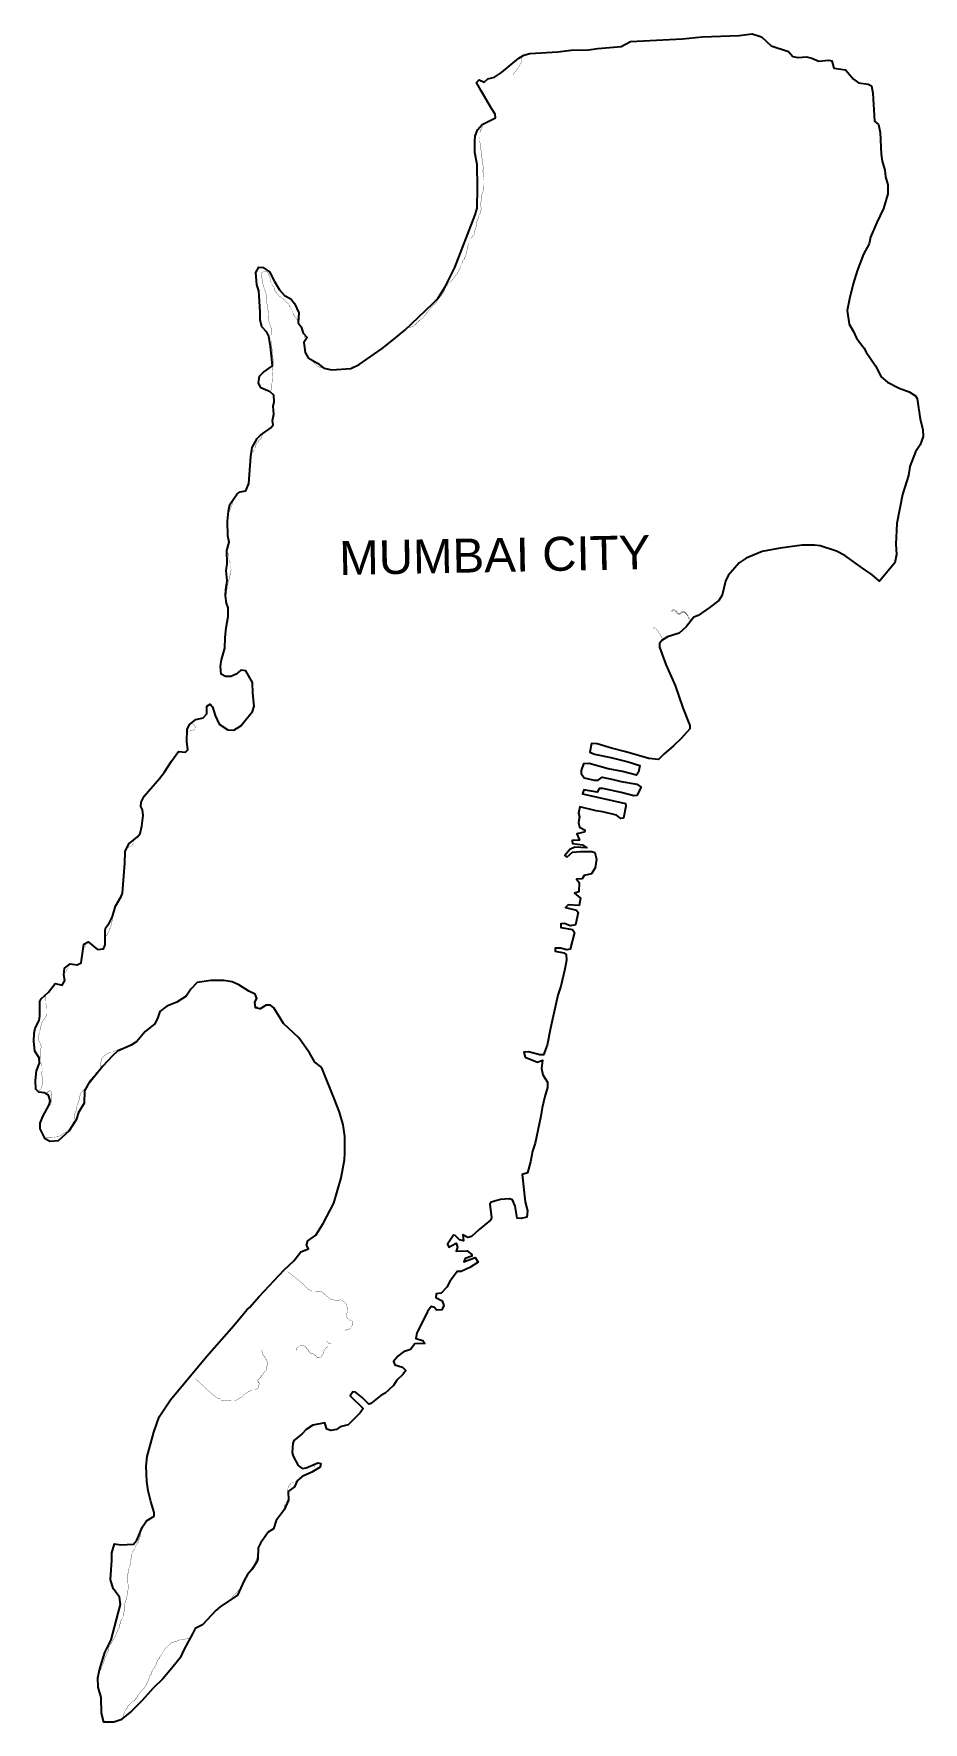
# Model space of a CAD drawing. Header units: metres. Extents: x 267365 to 277461, y 2088854 to 2108025.
import ezdxf

# ---------------------------------------------------------------- set-up
doc = ezdxf.new("R2010")
doc.units = ezdxf.units.M
for name, color, linetype in [('LOW TIDE LINE', 5, 'Continuous'), ('village', 3, 'Continuous'), ('VILLAGE NAME', 250, 'Continuous')]:
    doc.layers.add(name, color=color, linetype=linetype)

msp = doc.modelspace()

# ---------------------------------------------------------------- linework, layer by layer
at = {"color": 3}
msp.add_lwpolyline([(272926, 2107782), (272994, 2107802)], dxfattribs=at)
at = {"layer": 'LOW TIDE LINE', "lineweight": 18, "const_width": 3}
for points in [[(272902, 2107767), (272906, 2107751), (272902, 2107715), (272898, 2107696), (272873, 2107656), (272853, 2107624), (272825, 2107589), (272804, 2107557)], [(272545, 2107521), (272545, 2107520), (272545, 2107516)], [(272644, 2107567), (272645, 2107567), (272645, 2107563), (272649, 2107563), (272653, 2107563), (272657, 2107563), (272661, 2107567), (272665, 2107567), (272665, 2107571), (272669, 2107575), (272667, 2107583)], [(271608, 2104691), (271617, 2104690), (271633, 2104694), (271645, 2104694), (271657, 2104698), (271665, 2104698), (271669, 2104702), (271673, 2104702), (271677, 2104706), (271681, 2104710), (271685, 2104714), (271693, 2104721), (271697, 2104725), (271709, 2104737), (271709, 2104741), (271713, 2104745), (271717, 2104749), (271725, 2104753), (271733, 2104761), (271745, 2104773), (271753, 2104780), (271773, 2104792), (271777, 2104796), (271785, 2104804), (271789, 2104808), (271797, 2104816), (271810, 2104832), (271814, 2104840), (271830, 2104859), (271838, 2104867), (271850, 2104883), (271854, 2104891), (271870, 2104907), (271874, 2104915), (271886, 2104926), (271894, 2104934), (271902, 2104942), (271906, 2104946), (271911, 2104954), (271919, 2104958), (271923, 2104962), (271931, 2104974), (271935, 2104978), (271943, 2104989), (271947, 2104993), (271947, 2104997), (271955, 2105009), (271959, 2105013), (271963, 2105017), (271971, 2105029), (271979, 2105033), (271987, 2105049), (271987, 2105053), (271995, 2105057), (271999, 2105061), (272003, 2105072), (272008, 2105076), (272016, 2105088), (272016, 2105092), (272020, 2105100), (272024, 2105104), (272024, 2105108), (272028, 2105112), (272028, 2105124), (272032, 2105128), (272032, 2105132), (272036, 2105136), (272036, 2105144), (272040, 2105148), (272040, 2105152), (272048, 2105160), (272056, 2105167), (272060, 2105175), (272065, 2105187), (272069, 2105191), (272073, 2105195), (272077, 2105199), (272081, 2105203), (272089, 2105207), (272093, 2105211), (272097, 2105211), (272101, 2105215), (272109, 2105223), (272121, 2105238), (272133, 2105254), (272149, 2105274), (272165, 2105294), (272169, 2105298), (272173, 2105302), (272177, 2105313), (272182, 2105321), (272190, 2105337), (272194, 2105341), (272194, 2105349), (272198, 2105353), (272202, 2105361), (272206, 2105365), (272206, 2105373), (272210, 2105381), (272214, 2105393), (272218, 2105401), (272226, 2105417), (272227, 2105424), (272231, 2105428), (272231, 2105444), (272235, 2105448), (272235, 2105452), (272239, 2105456), (272243, 2105456), (272247, 2105460), (272247, 2105464), (272251, 2105468), (272251, 2105472), (272255, 2105476), (272259, 2105480), (272259, 2105484), (272263, 2105496), (272263, 2105504), (272267, 2105512), (272271, 2105516), (272271, 2105520), (272276, 2105527), (272276, 2105551), (272280, 2105555), (272280, 2105563), (272284, 2105571), (272284, 2105575), (272288, 2105579), (272288, 2105591), (272292, 2105595), (272292, 2105619), (272297, 2105623), (272297, 2105627), (272305, 2105647), (272305, 2105663), (272309, 2105667), (272309, 2105698), (272313, 2105698), (272313, 2105702), (272321, 2105702), (272325, 2105706), (272333, 2105706), (272333, 2105710), (272337, 2105714), (272345, 2105718), (272345, 2105722), (272350, 2105730), (272353, 2105730), (272358, 2105738), (272362, 2105746), (272366, 2105750), (272366, 2105758), (272370, 2105765), (272370, 2105785), (272374, 2105797), (272374, 2105805), (272378, 2105813), (272378, 2105817), (272382, 2105825), (272387, 2105837), (272391, 2105845), (272391, 2105873), (272395, 2105881), (272395, 2105893), (272399, 2105897), (272399, 2105901), (272403, 2105905), (272403, 2105920), (272408, 2105928), (272408, 2105936), (272412, 2105940), (272412, 2105944), (272416, 2105948), (272416, 2105960), (272420, 2105968), (272424, 2105968), (272424, 2105972), (272428, 2105980), (272432, 2105984), (272432, 2105988), (272436, 2105992), (272436, 2106004), (272440, 2106016), (272440, 2106020), (272444, 2106028), (272445, 2106051), (272441, 2106059), (272441, 2106099), (272438, 2106115), (272442, 2106119), (272442, 2106131), (272446, 2106143), (272446, 2106163), (272450, 2106175), (272450, 2106199), (272455, 2106211), (272459, 2106215), (272459, 2106227), (272463, 2106231), (272467, 2106242), (272467, 2106246), (272471, 2106254), (272471, 2106278), (272467, 2106286), (272468, 2106314), (272464, 2106322), (272464, 2106366), (272468, 2106382), (272469, 2106430), (272465, 2106434), (272465, 2106458), (272461, 2106458), (272461, 2106470), (272465, 2106473), (272466, 2106517), (272462, 2106541), (272463, 2106569), (272459, 2106577), (272459, 2106589), (272455, 2106605), (272451, 2106613), (272451, 2106621), (272447, 2106637), (272444, 2106649), (272444, 2106689), (272440, 2106705), (272440, 2106713), (272436, 2106721), (272437, 2106761), (272433, 2106765), (272429, 2106793), (272429, 2106805), (272426, 2106813), (272426, 2106821), (272426, 2106825), (272430, 2106836), (272430, 2106840), (272426, 2106848), (272426, 2106860), (272426, 2106864), (272426, 2106872), (272426, 2106876), (272426, 2106880), (272426, 2106884), (272426, 2106888), (272426, 2106892), (272426, 2106896), (272427, 2106904), (272431, 2106908), (272431, 2106912), (272435, 2106916), (272435, 2106920), (272435, 2106924), (272435, 2106928), (272439, 2106932), (272443, 2106936), (272447, 2106940), (272451, 2106952), (272451, 2106956), (272455, 2106960), (272455, 2106968), (272455, 2106972), (272455, 2106976), (272455, 2106980), (272455, 2106984), (272455, 2106988), (272455, 2106995), (272455, 2106996)], [(270069, 2103942), (270068, 2104043), (270078, 2104214), (270083, 2104321), (270065, 2104485), (270058, 2104533), (270058, 2104605), (270063, 2104624), (270063, 2104676), (270059, 2104676), (270059, 2104684), (270055, 2104696), (270055, 2104700), (270052, 2104704), (270048, 2104720), (270044, 2104724), (270044, 2104728), (270036, 2104748), (270036, 2104752), (270032, 2104756), (270028, 2104772), (270029, 2104804), (270025, 2104808), (270025, 2104816), (270029, 2104848), (270029, 2104852), (270025, 2104856), (270026, 2104884), (270022, 2104888), (270022, 2104896), (270018, 2104916), (270018, 2104932), (270014, 2104936), (270014, 2104948), (270011, 2104968), (270011, 2104987), (270007, 2105003), (270008, 2105047), (270004, 2105051), (270004, 2105055), (270000, 2105075), (269965, 2105187), (269966, 2105215), (269962, 2105219), (269962, 2105223), (269958, 2105243), (269954, 2105247), (269954, 2105271), (269950, 2105275), (269947, 2105299), (269955, 2105307), (269955, 2105311), (269963, 2105315), (269967, 2105319), (269975, 2105323), (269979, 2105322), (269991, 2105326), (270003, 2105326), (270007, 2105322), (270011, 2105322), (270023, 2105310), (270027, 2105310), (270026, 2105306), (270046, 2105254), (270046, 2105250), (270053, 2105226), (270057, 2105210), (270057, 2105206), (270065, 2105198), (270065, 2105186), (270069, 2105178), (270073, 2105178), (270073, 2105174), (270088, 2105150), (270088, 2105146), (270092, 2105142), (270096, 2105142), (270096, 2105138), (270092, 2105134), (270096, 2105130), (270096, 2105118), (270100, 2105114), (270104, 2105106), (270108, 2105098), (270112, 2105090), (270120, 2105086), (270123, 2105078), (270139, 2105062), (270147, 2105050), (270151, 2105046), (270155, 2105042), (270163, 2105038), (270179, 2105029), (270183, 2105025), (270187, 2105025), (270194, 2105017), (270202, 2105009), (270206, 2105005), (270210, 2105001), (270214, 2104997), (270218, 2104997), (270222, 2104989), (270226, 2104985), (270230, 2104981), (270230, 2104977), (270234, 2104973), (270242, 2104969), (270246, 2104965), (270250, 2104965), (270254, 2104961), (270261, 2104953), (270265, 2104945), (270265, 2104941), (270269, 2104929), (270273, 2104925), (270277, 2104921), (270285, 2104905), (270289, 2104901), (270293, 2104893), (270297, 2104885), (270300, 2104881), (270300, 2104877), (270304, 2104869), (270304, 2104857), (270308, 2104853), (270308, 2104841), (270312, 2104841), (270316, 2104837), (270316, 2104829), (270320, 2104829), (270324, 2104821), (270328, 2104813), (270331, 2104805), (270335, 2104801), (270339, 2104801), (270343, 2104796), (270347, 2104792), (270351, 2104788), (270351, 2104784), (270355, 2104784), (270355, 2104776), (270359, 2104776), (270359, 2104772), (270363, 2104768), (270367, 2104765)], [(270441, 2104608), (270441, 2104592), (270444, 2104564), (270444, 2104538)], [(271519, 2104612), (271520, 2104612), (271521, 2104614)], [(270511, 2104326), (270517, 2104316), (270525, 2104308), (270529, 2104304), (270533, 2104300), (270541, 2104292), (270545, 2104292), (270549, 2104284), (270557, 2104276), (270560, 2104276), (270564, 2104268), (270568, 2104268), (270572, 2104264), (270580, 2104256), (270584, 2104252), (270608, 2104240), (270616, 2104240), (270620, 2104236), (270628, 2104236), (270636, 2104231), (270655, 2104231)], [(270662, 2104228), (270663, 2104227), (270668, 2104227)], [(270673, 2104226), (270675, 2104223), (270678, 2104224)], [(270854, 2104215), (270859, 2104213), (270882, 2104213), (270886, 2104217), (270898, 2104217), (270902, 2104219)], [(269834, 2103259), (269836, 2103260), (269836, 2103264), (269840, 2103268), (269844, 2103272), (269852, 2103280), (269856, 2103284), (269860, 2103288), (269860, 2103292), (269864, 2103296), (269868, 2103300), (269872, 2103308), (269872, 2103312), (269876, 2103320), (269877, 2103324), (269881, 2103328), (269881, 2103344), (269885, 2103348), (269885, 2103360), (269889, 2103363), (269889, 2103367), (269893, 2103371), (269893, 2103375), (269897, 2103379), (269901, 2103383), (269905, 2103387), (269913, 2103395), (269917, 2103395), (269921, 2103399), (269921, 2103407), (269925, 2103411), (269933, 2103419), (269937, 2103423), (269941, 2103423), (269941, 2103427), (269945, 2103431), (269945, 2103435), (269949, 2103434), (269950, 2103442), (269954, 2103446), (269954, 2103458), (269969, 2103489)], [(269564, 2102475), (269568, 2102479), (269569, 2102515), (269573, 2102522), (269573, 2102558), (269577, 2102562), (269577, 2102590), (269581, 2102594), (269582, 2102598), (269586, 2102602), (269586, 2102610), (269590, 2102614), (269594, 2102622), (269645, 2102761)], [(269565, 2102449), (269568, 2102459), (269568, 2102463), (269564, 2102466)], [(269546, 2101603), (269557, 2101724), (269561, 2101724), (269561, 2101728), (269565, 2101728), (269565, 2101776), (269569, 2101776), (269569, 2101780), (269574, 2101788), (269574, 2101792), (269578, 2101796), (269578, 2101820), (269582, 2101827), (269582, 2101855), (269587, 2101859), (269587, 2101867), (269591, 2101871), (269591, 2101875), (269595, 2101879), (269595, 2101883), (269599, 2101883), (269599, 2101899), (269603, 2101903), (269603, 2101927), (269607, 2101931), (269608, 2101943), (269604, 2101947), (269604, 2101955), (269600, 2101959), (269600, 2101963), (269596, 2101967), (269596, 2101975), (269592, 2101983), (269593, 2102023), (269589, 2102027), (269589, 2102039), (269585, 2102043), (269585, 2102047), (269581, 2102055), (269581, 2102063), (269577, 2102067), (269578, 2102107), (269574, 2102111), (269574, 2102119), (269570, 2102123), (269570, 2102127), (269566, 2102131), (269566, 2102135), (269562, 2102139), (269563, 2102147), (269559, 2102151), (269559, 2102155), (269558, 2102156)], [(274831, 2101366), (274829, 2101368), (274825, 2101372), (274817, 2101380), (274813, 2101380), (274809, 2101384), (274809, 2101388), (274805, 2101388), (274805, 2101392), (274801, 2101400), (274793, 2101416), (274789, 2101421), (274786, 2101429), (274782, 2101433), (274774, 2101445), (274770, 2101449), (274762, 2101457), (274758, 2101457), (274754, 2101461), (274750, 2101465), (274726, 2101465), (274722, 2101461), (274718, 2101461), (274714, 2101457), (274710, 2101450), (274706, 2101450), (274702, 2101446), (274694, 2101446), (274694, 2101442), (274686, 2101442), (274686, 2101446), (274678, 2101446), (274674, 2101450), (274674, 2101454), (274670, 2101458), (274662, 2101470), (274658, 2101470), (274658, 2101474), (274655, 2101478), (274651, 2101482), (274643, 2101482), (274643, 2101486), (274627, 2101487), (274619, 2101483), (274615, 2101483), (274611, 2101479), (274607, 2101475), (274607, 2101471), (274602, 2101467), (274606, 2101463), (274610, 2101463), (274615, 2101471), (274619, 2101475), (274623, 2101475), (274627, 2101479), (274639, 2101478), (274643, 2101474), (274650, 2101466), (274654, 2101458), (274658, 2101454), (274666, 2101446), (274670, 2101442), (274674, 2101442), (274678, 2101438), (274682, 2101434), (274698, 2101434), (274706, 2101438), (274706, 2101442), (274710, 2101442), (274722, 2101449), (274726, 2101453), (274730, 2101453), (274734, 2101457), (274754, 2101457), (274754, 2101453), (274758, 2101449), (274762, 2101445), (274770, 2101437), (274774, 2101433), (274778, 2101429), (274781, 2101421), (274785, 2101417), (274789, 2101409), (274797, 2101392), (274801, 2101388), (274801, 2101384), (274805, 2101376), (274813, 2101372), (274817, 2101368), (274821, 2101364), (274825, 2101359)], [(274502, 2101143), (274502, 2101149), (274498, 2101157), (274495, 2101165), (274491, 2101169), (274491, 2101177), (274487, 2101185), (274479, 2101197), (274463, 2101221), (274456, 2101229), (274452, 2101238), (274440, 2101254), (274436, 2101262), (274428, 2101270), (274424, 2101274), (274420, 2101278), (274416, 2101278), (274408, 2101286), (274404, 2101286), (274400, 2101282), (274400, 2101278), (274396, 2101278), (274396, 2101270)], [(269105, 2100068), (269107, 2100069), (269111, 2100077), (269111, 2100085), (269115, 2100089), (269115, 2100097), (269119, 2100097), (269123, 2100101), (269127, 2100105), (269131, 2100105), (269135, 2100109), (269143, 2100113), (269151, 2100113), (269155, 2100117), (269175, 2100116), (269179, 2100120), (269183, 2100124), (269187, 2100124), (269195, 2100128), (269196, 2100160), (269192, 2100168), (269192, 2100172), (269188, 2100176), (269180, 2100184), (269176, 2100188), (269172, 2100192), (269169, 2100200), (269163, 2100206)], [(268421, 2098781), (268423, 2098781), (268427, 2098785), (268435, 2098785), (268447, 2098789), (268455, 2098793), (268463, 2098797), (268467, 2098797), (268475, 2098805), (268479, 2098809), (268483, 2098817), (268487, 2098824), (268495, 2098836), (268496, 2098868)], [(268176, 2097774), (268177, 2097775), (268185, 2097779), (268189, 2097783), (268193, 2097787), (268197, 2097794), (268201, 2097798), (268206, 2097806), (268206, 2097810), (268210, 2097822), (268214, 2097826), (268218, 2097834), (268218, 2097838), (268222, 2097846), (268222, 2097850), (268226, 2097862), (268230, 2097866), (268234, 2097874), (268235, 2097878), (268239, 2097886), (268239, 2097894), (268243, 2097902), (268247, 2097925), (268247, 2097929), (268251, 2097933), (268251, 2097945), (268256, 2097953), (268260, 2097961), (268260, 2097969), (268260, 2097977), (268260, 2097985), (268264, 2097997), (268264, 2098005), (268264, 2098017), (268265, 2098026)], [(267927, 2097637), (267932, 2097642), (267940, 2097654), (267948, 2097662), (267952, 2097674), (267952, 2097678), (267956, 2097682), (267960, 2097686), (267965, 2097694), (267973, 2097698), (267977, 2097706), (267977, 2097710), (267981, 2097714), (267982, 2097714)], [(267707, 2097344), (267708, 2097346), (267721, 2097366), (267733, 2097382), (267741, 2097390), (267741, 2097398), (267757, 2097413), (267757, 2097417), (267757, 2097421), (267761, 2097425), (267761, 2097433), (267765, 2097441), (267770, 2097449), (267774, 2097457), (267778, 2097461), (267778, 2097466)], [(267423, 2096009), (267426, 2096009), (267427, 2096017), (267431, 2096024), (267431, 2096028), (267435, 2096036), (267439, 2096040), (267451, 2096052), (267451, 2096056), (267451, 2096060), (267455, 2096064), (267455, 2096072), (267459, 2096084), (267459, 2096088), (267460, 2096096), (267464, 2096104), (267464, 2096112), (267464, 2096116), (267464, 2096124), (267464, 2096128), (267468, 2096132), (267468, 2096140), (267468, 2096148), (267468, 2096156), (267464, 2096160), (267465, 2096168), (267465, 2096176), (267461, 2096184), (267461, 2096192), (267457, 2096196), (267457, 2096204), (267457, 2096208), (267457, 2096220), (267457, 2096224), (267457, 2096232), (267458, 2096240), (267462, 2096248), (267462, 2096256), (267462, 2096268), (267462, 2096272), (267458, 2096284), (267458, 2096288), (267458, 2096296), (267451, 2096328), (267447, 2096336), (267439, 2096344), (267439, 2096348), (267439, 2096356), (267439, 2096364), (267439, 2096372), (267444, 2096380), (267444, 2096388), (267444, 2096400), (267444, 2096408), (267444, 2096420), (267444, 2096427), (267444, 2096439), (267444, 2096443), (267445, 2096451), (267445, 2096459), (267445, 2096467), (267445, 2096471), (267445, 2096483), (267445, 2096491), (267445, 2096495), (267445, 2096503), (267449, 2096515), (267450, 2096523), (267450, 2096527), (267450, 2096531), (267446, 2096535), (267446, 2096539), (267442, 2096551), (267442, 2096555), (267438, 2096563), (267434, 2096571), (267426, 2096583), (267423, 2096591), (267423, 2096595), (267423, 2096603), (267423, 2096607), (267423, 2096615), (267423, 2096623), (267423, 2096639), (267423, 2096647), (267424, 2096663), (267428, 2096675), (267432, 2096687), (267432, 2096699), (267436, 2096711), (267436, 2096715), (267440, 2096731), (267440, 2096735), (267441, 2096743), (267445, 2096747), (267445, 2096755), (267445, 2096763), (267449, 2096763), (267449, 2096771), (267449, 2096779), (267453, 2096783), (267453, 2096787), (267457, 2096795), (267457, 2096799), (267461, 2096807), (267469, 2096814), (267474, 2096822), (267478, 2096830), (267482, 2096838), (267490, 2096842), (267494, 2096854), (267498, 2096858), (267502, 2096866), (267506, 2096874), (267506, 2096882), (267510, 2096886), (267510, 2096894), (267511, 2096898), (267511, 2096906), (267511, 2096910), (267511, 2096918), (267511, 2096926), (267511, 2096934), (267511, 2096942), (267511, 2096950), (267511, 2096954), (267508, 2096982), (267504, 2097002), (267500, 2097018), (267500, 2097026), (267500, 2097038), (267501, 2097050), (267501, 2097069), (267501, 2097073), (267501, 2097077), (267497, 2097081), (267497, 2097085), (267497, 2097093), (267501, 2097101), (267501, 2097109), (267506, 2097117), (267506, 2097119)], [(267592, 2097221), (267595, 2097224), (267607, 2097236), (267613, 2097242)], [(269937, 2096954), (269934, 2096956), (269930, 2096960), (269922, 2096964), (269918, 2096968), (269910, 2096972), (269903, 2096977), (269899, 2096977), (269895, 2096981), (269891, 2096985), (269887, 2096985), (269883, 2096989), (269879, 2096993), (269877, 2096993)], [(268477, 2096547), (268468, 2096545), (268456, 2096541), (268448, 2096537), (268434, 2096527)], [(268423, 2096522), (268415, 2096522), (268407, 2096518), (268399, 2096514), (268391, 2096510), (268383, 2096510), (268379, 2096510), (268371, 2096507), (268363, 2096503), (268359, 2096503), (268351, 2096503), (268343, 2096499), (268331, 2096495), (268327, 2096491), (268315, 2096487), (268311, 2096483), (268303, 2096484), (268299, 2096480), (268295, 2096480), (268287, 2096476), (268283, 2096472), (268275, 2096468), (268267, 2096468), (268263, 2096464), (268255, 2096464), (268247, 2096460), (268243, 2096460), (268239, 2096456), (268231, 2096457), (268227, 2096453), (268219, 2096453), (268215, 2096453), (268207, 2096449), (268203, 2096445), (268195, 2096441), (268191, 2096441), (268183, 2096437), (268183, 2096433), (268171, 2096425), (268167, 2096422), (268163, 2096418), (268158, 2096410), (268154, 2096406), (268150, 2096402), (268142, 2096394), (268138, 2096390), (268134, 2096382), (268134, 2096378), (268130, 2096370), (268130, 2096366), (268130, 2096362), (268130, 2096358), (268126, 2096350), (268126, 2096346), (268126, 2096338), (268125, 2096334), (268125, 2096326), (268125, 2096322), (268125, 2096314), (268125, 2096310), (268125, 2096306), (268125, 2096302), (268125, 2096294), (268125, 2096290), (268125, 2096286), (268121, 2096282), (268121, 2096278), (268117, 2096275), (268117, 2096271), (268109, 2096267), (268109, 2096263), (268100, 2096259), (268096, 2096255), (268092, 2096247), (268088, 2096243), (268080, 2096235), (268076, 2096235), (268056, 2096204), (268052, 2096200), (268044, 2096192), (268036, 2096188), (268028, 2096176), (268023, 2096168), (268015, 2096160), (268011, 2096152), (268003, 2096144), (267999, 2096140), (267995, 2096132), (267991, 2096129), (267987, 2096121), (267983, 2096117), (267979, 2096109), (267975, 2096101), (267970, 2096093), (267966, 2096089), (267962, 2096077), (267962, 2096073), (267954, 2096065), (267954, 2096061), (267950, 2096053), (267946, 2096049), (267938, 2096037), (267930, 2096034), (267926, 2096026), (267922, 2096022), (267918, 2096014), (267909, 2096006), (267901, 2095998), (267897, 2095994), (267889, 2095966), (267889, 2095958), (267889, 2095950), (267885, 2095946), (267884, 2095934), (267880, 2095926), (267880, 2095918), (267876, 2095911), (267872, 2095903), (267868, 2095895), (267868, 2095891), (267868, 2095883), (267864, 2095879), (267860, 2095867), (267860, 2095863), (267859, 2095855), (267855, 2095847), (267855, 2095835), (267855, 2095827), (267851, 2095819), (267847, 2095807), (267847, 2095803), (267847, 2095799), (267843, 2095791), (267843, 2095787), (267838, 2095783), (267834, 2095779), (267834, 2095771), (267830, 2095763), (267826, 2095752), (267826, 2095744), (267826, 2095736), (267826, 2095728), (267826, 2095720), (267826, 2095716), (267826, 2095712), (267829, 2095708), (267825, 2095700), (267825, 2095696), (267825, 2095688), (267825, 2095680), (267821, 2095676), (267817, 2095672), (267809, 2095660), (267809, 2095656), (267805, 2095648), (267805, 2095644), (267801, 2095640), (267800, 2095632), (267796, 2095628), (267796, 2095620), (267792, 2095616), (267788, 2095612), (267788, 2095608), (267780, 2095600), (267776, 2095593), (267772, 2095589), (267768, 2095585), (267760, 2095581), (267756, 2095581), (267752, 2095577), (267748, 2095573), (267744, 2095569), (267740, 2095565), (267740, 2095561), (267736, 2095557), (267732, 2095553), (267724, 2095553), (267720, 2095549), (267715, 2095545), (267707, 2095542), (267703, 2095538), (267695, 2095534), (267687, 2095526), (267679, 2095522), (267675, 2095518), (267659, 2095506), (267651, 2095506), (267647, 2095507), (267639, 2095507), (267635, 2095507), (267631, 2095503), (267623, 2095499), (267615, 2095499), (267611, 2095495), (267603, 2095495), (267603, 2095499), (267595, 2095495), (267587, 2095495), (267583, 2095495), (267571, 2095496), (267567, 2095496), (267559, 2095496), (267551, 2095492), (267539, 2095492), (267535, 2095488), (267527, 2095488), (267519, 2095488), (267511, 2095488), (267503, 2095489), (267495, 2095489), (267487, 2095493), (267485, 2095495)], [(267499, 2095790), (267503, 2095792), (267507, 2095804), (267516, 2095812), (267520, 2095816), (267528, 2095828), (267532, 2095839), (267540, 2095847), (267544, 2095855), (267548, 2095859), (267552, 2095867), (267556, 2095875), (267556, 2095883), (267561, 2095887), (267561, 2095899), (267561, 2095911), (267565, 2095915), (267565, 2095927), (267565, 2095931), (267565, 2095943), (267565, 2095947), (267565, 2095951), (267565, 2095955), (267562, 2095959), (267562, 2095963), (267562, 2095967), (267562, 2095971), (267562, 2095975), (267566, 2095979), (267566, 2095983), (267566, 2095987), (267566, 2095991), (267566, 2095995), (267562, 2095999), (267562, 2096003), (267562, 2096007), (267562, 2096011), (267558, 2096015), (267558, 2096019), (267554, 2096023), (267550, 2096023), (267546, 2096023), (267538, 2096019), (267534, 2096019), (267530, 2096015), (267526, 2096011), (267522, 2096007), (267518, 2096003), (267510, 2095995), (267506, 2095991), (267503, 2095988)], [(270898, 2093306), (270902, 2093306), (270906, 2093306), (270906, 2093310), (270910, 2093310), (270914, 2093310), (270918, 2093310), (270922, 2093310), (270930, 2093310), (270934, 2093314), (270938, 2093313), (270942, 2093317), (270946, 2093317), (270950, 2093321), (270954, 2093321), (270958, 2093321), (270958, 2093325), (270962, 2093329), (270962, 2093333), (270966, 2093337), (270966, 2093341), (270970, 2093345), (270974, 2093349), (270974, 2093353), (270978, 2093357), (270978, 2093361), (270979, 2093365), (270983, 2093369), (270983, 2093373), (270987, 2093373), (270987, 2093377), (270987, 2093381), (270987, 2093385), (270987, 2093389), (270987, 2093393), (270987, 2093397), (270987, 2093401), (270983, 2093405), (270979, 2093409), (270971, 2093413), (270967, 2093413), (270963, 2093417), (270959, 2093417), (270955, 2093417), (270947, 2093421), (270943, 2093425), (270939, 2093425), (270939, 2093429), (270936, 2093433), (270932, 2093433), (270920, 2093449), (270912, 2093466), (270916, 2093497), (270921, 2093501), (270925, 2093529), (270921, 2093549), (270921, 2093569), (270918, 2093577), (270918, 2093585), (270914, 2093597), (270910, 2093601), (270910, 2093605), (270894, 2093621), (270890, 2093626), (270886, 2093630), (270882, 2093630), (270859, 2093646), (270855, 2093646), (270851, 2093650), (270831, 2093646), (270823, 2093646), (270783, 2093647), (270743, 2093651), (270731, 2093660), (270696, 2093688), (270692, 2093692), (270660, 2093720), (270656, 2093725), (270632, 2093741), (270621, 2093745), (270617, 2093745), (270593, 2093745), (270561, 2093746), (270525, 2093746), (270521, 2093750), (270485, 2093767), (270450, 2093799), (270426, 2093824), (270391, 2093856), (270343, 2093893), (270312, 2093921), (270260, 2093958), (270260, 2093962), (270256, 2093962), (270252, 2093966), (270248, 2093970), (270244, 2093970), (270240, 2093970), (270232, 2093970), (270228, 2093970), (270224, 2093966), (270220, 2093966), (270216, 2093966), (270212, 2093966), (270208, 2093966), (270204, 2093966), (270201, 2093970), (270197, 2093974), (270197, 2093978), (270197, 2093982)], [(270700, 2093121), (270700, 2093117), (270696, 2093113), (270692, 2093109), (270688, 2093109), (270688, 2093105), (270684, 2093105), (270680, 2093101), (270675, 2093097), (270671, 2093090), (270667, 2093086), (270667, 2093082), (270659, 2093074), (270655, 2093066), (270655, 2093058), (270655, 2093054), (270651, 2093046), (270651, 2093042), (270651, 2093038), (270647, 2093034), (270647, 2093030), (270643, 2093026), (270634, 2093018), (270630, 2093010), (270626, 2093002), (270622, 2092998), (270618, 2092994), (270610, 2092991), (270606, 2092991), (270602, 2092991), (270598, 2092991), (270594, 2092991), (270590, 2092991), (270590, 2092995), (270582, 2092995), (270582, 2092999), (270578, 2092999), (270574, 2093003), (270570, 2093007), (270571, 2093011), (270567, 2093015), (270563, 2093015), (270559, 2093015), (270559, 2093019), (270555, 2093019), (270555, 2093023), (270551, 2093027), (270547, 2093031), (270543, 2093031), (270539, 2093036), (270531, 2093036), (270523, 2093040), (270519, 2093040), (270515, 2093040), (270511, 2093044), (270507, 2093044), (270507, 2093048), (270503, 2093052), (270495, 2093056), (270491, 2093060), (270491, 2093064), (270487, 2093064), (270487, 2093068), (270484, 2093072), (270480, 2093076), (270480, 2093080), (270476, 2093084), (270468, 2093088), (270468, 2093092), (270464, 2093096), (270460, 2093100), (270460, 2093104), (270456, 2093108), (270452, 2093109), (270452, 2093113), (270448, 2093117), (270444, 2093117), (270440, 2093117), (270436, 2093121), (270432, 2093125), (270428, 2093129), (270424, 2093129), (270420, 2093129), (270416, 2093129), (270412, 2093129), (270408, 2093129), (270404, 2093129), (270400, 2093129), (270397, 2093129), (270393, 2093129), (270384, 2093125), (270380, 2093122), (270372, 2093122), (270368, 2093118), (270364, 2093114), (270360, 2093110), (270356, 2093110), (270356, 2093106), (270352, 2093102), (270348, 2093098), (270348, 2093094), (270348, 2093090), (270348, 2093086), (270348, 2093082), (270344, 2093082), (270344, 2093078)], [(270692, 2093169), (270692, 2093173), (270696, 2093173), (270700, 2093173), (270704, 2093169), (270708, 2093165), (270708, 2093161), (270712, 2093157), (270716, 2093153), (270720, 2093153), (270724, 2093153), (270728, 2093153), (270736, 2093153), (270744, 2093152)], [(269198, 2092755), (269273, 2092686), (269344, 2092621), (269419, 2092556), (269454, 2092531), (269458, 2092531), (269462, 2092531), (269474, 2092531), (269482, 2092527), (269486, 2092523), (269490, 2092515), (269490, 2092511), (269518, 2092511), (269550, 2092506), (269574, 2092510), (269590, 2092510), (269610, 2092509), (269646, 2092509), (269670, 2092513), (269686, 2092524), (269706, 2092536), (269726, 2092544), (269738, 2092559), (269746, 2092571), (269758, 2092575), (269770, 2092587), (269786, 2092599), (269827, 2092618), (269831, 2092618), (269835, 2092622), (269839, 2092626), (269847, 2092626), (269851, 2092626), (269855, 2092630), (269859, 2092630), (269863, 2092630), (269867, 2092630), (269871, 2092630), (269879, 2092629), (269883, 2092633), (269887, 2092633), (269891, 2092637), (269895, 2092637), (269899, 2092641), (269903, 2092645), (269911, 2092649), (269911, 2092653), (269915, 2092657), (269915, 2092661), (269915, 2092665), (269911, 2092669), (269915, 2092673), (269919, 2092677), (269919, 2092685), (269923, 2092689), (269923, 2092693), (269924, 2092697), (269924, 2092701), (269924, 2092705), (269920, 2092709), (269916, 2092713), (269912, 2092717), (269912, 2092721), (269912, 2092725), (269908, 2092725), (269908, 2092733), (269908, 2092737), (269908, 2092741), (269912, 2092741), (269912, 2092745), (269916, 2092749), (269920, 2092749), (269924, 2092753), (269928, 2092756), (269928, 2092760), (269937, 2092768), (269937, 2092772), (269941, 2092772), (269945, 2092780), (269949, 2092784), (269949, 2092788), (269953, 2092792), (269957, 2092796), (269965, 2092800), (269969, 2092808), (269969, 2092812), (269969, 2092816), (269973, 2092820), (269977, 2092824), (269981, 2092828), (269989, 2092835), (269993, 2092839), (269997, 2092847), (270002, 2092851), (270002, 2092855), (270006, 2092859), (270006, 2092863), (270006, 2092871), (270006, 2092879), (270010, 2092887), (270010, 2092891), (270010, 2092895), (270010, 2092899), (270014, 2092899), (270014, 2092903), (270014, 2092907), (270014, 2092911), (270014, 2092915), (270014, 2092919), (270014, 2092923), (270015, 2092927), (270015, 2092931), (270015, 2092935), (270015, 2092943), (270011, 2092955), (270011, 2092959), (270007, 2092967), (270007, 2092971), (270003, 2092971), (269995, 2092983), (269991, 2092987), (269991, 2092991), (269988, 2093003), (269984, 2093003), (269984, 2093007), (269980, 2093011), (269976, 2093015), (269976, 2093019), (269968, 2093023), (269968, 2093027), (269964, 2093031), (269964, 2093035), (269964, 2093039), (269960, 2093043), (269960, 2093047), (269956, 2093051), (269956, 2093055), (269956, 2093059), (269953, 2093064), (269957, 2093079), (269961, 2093083)], [(269118, 2092740), (269110, 2092736), (269102, 2092728), (269094, 2092724), (269090, 2092722)], [(270399, 2091744), (270397, 2091744), (270393, 2091744), (270389, 2091744), (270385, 2091748), (270382, 2091748), (270382, 2091752), (270378, 2091752), (270374, 2091756), (270370, 2091760), (270366, 2091764), (270362, 2091768), (270362, 2091772), (270358, 2091776), (270358, 2091780), (270358, 2091784)], [(270538, 2091701), (270541, 2091710), (270545, 2091710), (270549, 2091718), (270549, 2091722), (270553, 2091726), (270553, 2091734), (270553, 2091742), (270553, 2091746), (270553, 2091750), (270553, 2091754), (270549, 2091758), (270549, 2091762), (270545, 2091766), (270541, 2091766), (270537, 2091766), (270533, 2091766), (270529, 2091766), (270529, 2091762), (270525, 2091758), (270521, 2091758), (270517, 2091758), (270513, 2091758), (270505, 2091758), (270501, 2091759), (270497, 2091759)], [(270255, 2091442), (270254, 2091443), (270250, 2091447), (270250, 2091451), (270250, 2091455), (270250, 2091463), (270250, 2091467), (270250, 2091475), (270250, 2091487), (270250, 2091498), (270250, 2091502), (270250, 2091506), (270251, 2091510), (270251, 2091514), (270255, 2091522), (270255, 2091530), (270259, 2091534), (270259, 2091538), (270263, 2091542), (270263, 2091546), (270267, 2091550), (270275, 2091554), (270275, 2091558), (270279, 2091562), (270279, 2091566), (270283, 2091570), (270287, 2091570), (270291, 2091574), (270295, 2091574), (270299, 2091578), (270303, 2091578), (270307, 2091582), (270311, 2091581), (270319, 2091581), (270319, 2091585), (270327, 2091585), (270331, 2091585), (270335, 2091589), (270352, 2091592)], [(270195, 2091249), (270195, 2091256), (270199, 2091256), (270199, 2091264), (270199, 2091268), (270203, 2091272), (270207, 2091283), (270212, 2091287), (270212, 2091291), (270212, 2091295), (270212, 2091299), (270212, 2091307), (270212, 2091311), (270212, 2091315), (270216, 2091323), (270216, 2091327), (270220, 2091331), (270220, 2091339), (270224, 2091343), (270224, 2091347), (270228, 2091351), (270232, 2091355), (270232, 2091359), (270236, 2091359), (270240, 2091363), (270241, 2091367), (270241, 2091371), (270245, 2091375), (270249, 2091375), (270249, 2091379), (270253, 2091383), (270257, 2091383), (270257, 2091387), (270258, 2091387)], [(268575, 2091012), (268575, 2091011), (268575, 2091003), (268575, 2090991), (268575, 2090983), (268575, 2090975), (268575, 2090963), (268570, 2090959), (268570, 2090955), (268570, 2090951), (268566, 2090947), (268562, 2090935), (268558, 2090931), (268554, 2090923), (268554, 2090919), (268554, 2090915), (268554, 2090907), (268550, 2090903), (268550, 2090899), (268550, 2090895), (268542, 2090891), (268542, 2090887), (268537, 2090883), (268533, 2090879), (268529, 2090871), (268529, 2090867), (268525, 2090864), (268521, 2090852), (268521, 2090848), (268521, 2090844), (268517, 2090840), (268509, 2090824), (268496, 2090804), (268492, 2090796), (268488, 2090792), (268484, 2090784), (268484, 2090776), (268480, 2090772), (268480, 2090764), (268476, 2090748), (268472, 2090736), (268471, 2090729), (268471, 2090725), (268471, 2090717), (268471, 2090709), (268467, 2090705), (268467, 2090697), (268463, 2090685), (268459, 2090657), (268458, 2090641), (268454, 2090633), (268450, 2090617), (268446, 2090613), (268446, 2090605), (268442, 2090597), (268442, 2090593), (268446, 2090581), (268441, 2090577), (268441, 2090573), (268441, 2090569), (268437, 2090557), (268437, 2090553), (268437, 2090545), (268433, 2090541), (268433, 2090533), (268433, 2090529), (268433, 2090513), (268432, 2090501), (268432, 2090486), (268432, 2090470), (268432, 2090458), (268435, 2090418), (268435, 2090406), (268435, 2090394), (268435, 2090386), (268435, 2090374), (268435, 2090362), (268434, 2090354), (268434, 2090334), (268430, 2090322), (268430, 2090314), (268426, 2090306), (268426, 2090298), (268421, 2090278), (268417, 2090274), (268417, 2090266), (268413, 2090250), (268413, 2090242), (268409, 2090238), (268405, 2090222), (268405, 2090218), (268401, 2090214), (268400, 2090207), (268396, 2090191), (268396, 2090179), (268392, 2090171), (268392, 2090163), (268392, 2090151), (268391, 2090131), (268391, 2090111), (268387, 2090099), (268387, 2090083), (268387, 2090075), (268383, 2090071), (268383, 2090063), (268378, 2090055), (268378, 2090051), (268374, 2090043), (268374, 2090039), (268370, 2090035), (268366, 2090027), (268358, 2090015), (268358, 2090011), (268354, 2090008), (268354, 2090004), (268354, 2090000), (268349, 2089984), (268349, 2089980), (268345, 2089976), (268345, 2089972), (268337, 2089960), (268337, 2089956), (268337, 2089952), (268333, 2089952), (268333, 2089948), (268333, 2089936), (268333, 2089932), (268333, 2089928), (268333, 2089924), (268329, 2089920), (268321, 2089908), (268320, 2089900), (268316, 2089892), (268308, 2089876), (268308, 2089868), (268304, 2089861), (268296, 2089845), (268287, 2089821), (268279, 2089809), (268279, 2089805), (268275, 2089801), (268271, 2089797), (268271, 2089793), (268267, 2089789), (268259, 2089781), (268255, 2089777), (268255, 2089773), (268251, 2089761), (268251, 2089757), (268247, 2089754), (268246, 2089750), (268242, 2089746), (268234, 2089734), (268230, 2089730), (268230, 2089726), (268222, 2089718), (268218, 2089710), (268214, 2089702), (268214, 2089694), (268214, 2089690), (268214, 2089686), (268214, 2089678), (268214, 2089674), (268209, 2089670), (268209, 2089666), (268209, 2089662), (268201, 2089654), (268201, 2089650), (268197, 2089642), (268197, 2089638), (268189, 2089619), (268181, 2089599), (268180, 2089595), (268176, 2089587), (268172, 2089579), (268172, 2089571), (268168, 2089567), (268164, 2089551), (268164, 2089547), (268156, 2089535), (268156, 2089531), (268147, 2089511), (268143, 2089495), (268139, 2089488), (268139, 2089480), (268127, 2089456), (268123, 2089448), (268118, 2089440), (268114, 2089432), (268114, 2089428), (268110, 2089416), (268110, 2089408), (268110, 2089404), (268106, 2089400), (268102, 2089388), (268098, 2089384), (268096, 2089381)], [(269809, 2090551), (269810, 2090554), (269814, 2090558), (269818, 2090566), (269822, 2090570), (269831, 2090578), (269835, 2090582), (269835, 2090586), (269843, 2090598), (269843, 2090602), (269851, 2090610), (269851, 2090614), (269855, 2090618), (269855, 2090622), (269859, 2090630), (269863, 2090641), (269867, 2090649), (269872, 2090657), (269876, 2090665), (269884, 2090681), (269884, 2090685), (269888, 2090693), (269892, 2090701), (269892, 2090709), (269900, 2090729), (269901, 2090737), (269905, 2090745), (269909, 2090753), (269909, 2090757), (269909, 2090757)], [(269594, 2090242), (269594, 2090242), (269598, 2090246), (269611, 2090262), (269615, 2090270), (269619, 2090278), (269627, 2090285), (269635, 2090293), (269639, 2090301), (269643, 2090305), (269651, 2090309), (269659, 2090313), (269659, 2090317), (269663, 2090321), (269667, 2090325), (269667, 2090329), (269676, 2090337), (269680, 2090345), (269684, 2090345), (269688, 2090348), (269700, 2090364), (269708, 2090372), (269712, 2090380), (269716, 2090384), (269717, 2090386)], [(268374, 2088899), (268375, 2088901), (268379, 2088901), (268379, 2088905), (268379, 2088913), (268379, 2088917), (268379, 2088921), (268379, 2088925), (268383, 2088933), (268387, 2088937), (268387, 2088941), (268387, 2088945), (268391, 2088957), (268391, 2088961), (268391, 2088965), (268395, 2088973), (268400, 2088981), (268404, 2088993), (268408, 2088997), (268408, 2089001), (268412, 2089001), (268420, 2089009), (268420, 2089013), (268424, 2089013), (268424, 2089017), (268424, 2089021), (268428, 2089032), (268432, 2089032), (268432, 2089036), (268436, 2089040), (268436, 2089044), (268440, 2089044), (268444, 2089048), (268457, 2089060), (268461, 2089064), (268473, 2089076), (268505, 2089099), (268513, 2089107), (268517, 2089115), (268525, 2089123), (268533, 2089131), (268537, 2089139), (268546, 2089147), (268546, 2089155), (268550, 2089162), (268554, 2089166), (268554, 2089170), (268558, 2089174), (268562, 2089178), (268562, 2089182), (268570, 2089190), (268586, 2089206), (268590, 2089214), (268594, 2089218), (268603, 2089226), (268607, 2089230), (268607, 2089234), (268615, 2089241), (268619, 2089241), (268623, 2089249), (268627, 2089257), (268631, 2089261), (268635, 2089269), (268639, 2089273), (268643, 2089281), (268647, 2089293), (268647, 2089297), (268651, 2089301), (268656, 2089309), (268660, 2089313), (268660, 2089321), (268664, 2089325), (268668, 2089329), (268668, 2089337), (268672, 2089348), (268676, 2089368), (268680, 2089376), (268680, 2089380), (268685, 2089384), (268693, 2089392), (268693, 2089396), (268697, 2089396), (268697, 2089400), (268697, 2089404), (268701, 2089412), (268705, 2089420), (268705, 2089424), (268705, 2089428), (268709, 2089432), (268713, 2089444), (268717, 2089452), (268730, 2089467), (268734, 2089475), (268746, 2089499), (268754, 2089511), (268754, 2089519), (268758, 2089523), (268762, 2089531), (268762, 2089535), (268767, 2089543), (268767, 2089547), (268767, 2089551), (268771, 2089555), (268775, 2089563), (268779, 2089567), (268787, 2089574), (268791, 2089586), (268795, 2089590), (268799, 2089602), (268803, 2089606), (268803, 2089610), (268807, 2089610), (268811, 2089614), (268815, 2089618), (268816, 2089622), (268820, 2089626), (268828, 2089638), (268832, 2089650), (268840, 2089666), (268844, 2089673), (268848, 2089681), (268852, 2089685), (268860, 2089693), (268865, 2089701), (268873, 2089705), (268881, 2089713), (268885, 2089717), (268897, 2089725), (268901, 2089729), (268905, 2089732), (268913, 2089744), (268917, 2089748), (268921, 2089748), (268925, 2089752), (268929, 2089756), (268937, 2089760), (268941, 2089764), (268945, 2089764), (268953, 2089764), (268957, 2089768), (268961, 2089768), (268973, 2089767), (268973, 2089771), (268977, 2089771), (268981, 2089771), (268989, 2089775), (268997, 2089779), (269005, 2089783), (269009, 2089787), (269017, 2089787), (269021, 2089791), (269029, 2089791), (269037, 2089795), (269049, 2089794), (269057, 2089794), (269077, 2089798), (269085, 2089798), (269097, 2089802), (269105, 2089802), (269113, 2089801), (269117, 2089805), (269125, 2089809), (269137, 2089813), (269146, 2089817), (269146, 2089817)], [(268366, 2088893), (268366, 2088894), (268369, 2088895)]]:
    msp.add_lwpolyline(points, dxfattribs=at)
at = {"layer": 'village', "color": 3}
msp.add_lwpolyline([(272994, 2107802), (273315, 2107819), (273466, 2107840), (273663, 2107841), (273769, 2107857), (274033, 2107882), (274139, 2107936), (274729, 2107967), (274952, 2107991), (275371, 2108006), (275518, 2108025), (275625, 2107989), (275735, 2107888), (275932, 2107822), (275982, 2107765), (276039, 2107754), (276137, 2107763), (276198, 2107748), (276277, 2107715), (276387, 2107727), (276425, 2107716), (276448, 2107633), (276577, 2107615), (276669, 2107510), (276726, 2107469), (276835, 2107451), (276873, 2107432), (276889, 2107349), (276907, 2107031), (276952, 2106994), (276972, 2106903), (276985, 2106658), (276994, 2106578), (277025, 2106476), (277033, 2106401), (277060, 2106310), (277061, 2106208), (277009, 2106041), (276935, 2105882), (276864, 2105715), (276846, 2105639), (276783, 2105521), (276712, 2105332), (276664, 2105184), (276624, 2105017), (276599, 2104884), (276619, 2104726), (276669, 2104643), (276703, 2104568), (276787, 2104459), (276814, 2104410), (276921, 2104255), (276983, 2104131), (277055, 2104071), (277188, 2104000), (277302, 2103960), (277374, 2103915), (277393, 2103885), (277425, 2103650), (277457, 2103533), (277461, 2103454), (277428, 2103356), (277372, 2103279), (277309, 2103112), (277294, 2103010), (277224, 2102794), (277163, 2102465), (277149, 2102230), (277158, 2102111), (277137, 2102018), (276964, 2101811), (276882, 2101881), (276772, 2101956), (276573, 2102100), (276476, 2102151), (276290, 2102210), (276227, 2102218), (276086, 2102217), (275837, 2102186), (275633, 2102146), (275450, 2102071), (275370, 2102016), (275248, 2101874), (275215, 2101809), (275180, 2101652), (275140, 2101589), (275033, 2101505), (274908, 2101419), (274859, 2101400), (274770, 2101292), (274692, 2101220), (274560, 2101178), (274496, 2101140), (274469, 2101101), (274469, 2101061), (274541, 2100864), (274646, 2100625), (274733, 2100373), (274811, 2100169), (274811, 2100133), (274713, 2100023), (274626, 2099939), (274517, 2099844), (274457, 2099783), (274345, 2099796), (274087, 2099872), (273923, 2099913), (273761, 2099961), (273694, 2099967), (273676, 2099869), (273730, 2099844), (273917, 2099806), (274112, 2099758), (274245, 2099716), (274228, 2099640), (274208, 2099606), (274046, 2099647), (273886, 2099678), (273668, 2099739), (273606, 2099734), (273579, 2099659), (273580, 2099624), (273611, 2099577), (273726, 2099549), (273773, 2099549), (273815, 2099583), (273943, 2099559), (274033, 2099535), (274211, 2099503), (274260, 2099470), (274212, 2099375), (274178, 2099371), (274034, 2099410), (273823, 2099457), (273783, 2099457), (273759, 2099414), (273610, 2099442), (273593, 2099395), (274080, 2099285), (274085, 2099256), (274059, 2099119), (274030, 2099114), (273980, 2099152), (273825, 2099191), (273749, 2099201), (273565, 2099247), (273550, 2099177), (273561, 2099135), (273548, 2099070), (273560, 2099016), (273625, 2098981), (273614, 2098960), (273529, 2098942), (273559, 2098870), (273478, 2098867), (273481, 2098831), (273593, 2098817), (273642, 2098783), (273508, 2098791), (273448, 2098764), (273394, 2098694), (273415, 2098676), (273481, 2098731), (273569, 2098742), (273699, 2098739), (273735, 2098730), (273753, 2098654), (273736, 2098553), (273696, 2098486), (273614, 2098467), (273589, 2098431), (273524, 2098426), (273556, 2098388), (273552, 2098283), (273503, 2098267), (273569, 2098209), (273554, 2098126), (273432, 2098136), (273401, 2098104), (273525, 2098076), (273545, 2098047), (273515, 2097908), (273455, 2097896), (273389, 2097921), (273349, 2097918), (273347, 2097878), (273480, 2097854), (273502, 2097821), (273452, 2097630), (273416, 2097625), (273342, 2097642), (273282, 2097642), (273284, 2097608), (273383, 2097589), (273410, 2097569), (273413, 2097506), (273393, 2097403), (273346, 2097212), (273315, 2097108), (273231, 2096736), (273194, 2096540), (273152, 2096430), (273110, 2096432), (272979, 2096465), (272928, 2096462), (272942, 2096404), (273084, 2096349), (273139, 2096370), (273127, 2096275), (273145, 2096206), (273197, 2096123), (273198, 2096061), (273167, 2095959), (273137, 2095831), (273122, 2095735), (273055, 2095427), (273027, 2095337), (273003, 2095218), (272970, 2095093), (272910, 2095072), (272944, 2094761), (272969, 2094662), (272961, 2094590), (272898, 2094572), (272851, 2094576), (272828, 2094715), (272798, 2094784), (272760, 2094795), (272661, 2094790), (272558, 2094758), (272543, 2094737), (272562, 2094580), (272551, 2094556), (272422, 2094449), (272333, 2094368), (272292, 2094359), (272234, 2094387), (272241, 2094318), (272198, 2094331), (272149, 2094382), (272129, 2094384), (272060, 2094280), (272078, 2094249), (272158, 2094295), (272174, 2094248), (272161, 2094201), (272285, 2094208), (272339, 2094164), (272337, 2094144), (272261, 2094118), (272248, 2094082), (272377, 2094131), (272409, 2094079), (272313, 2094018), (272215, 2093972), (272172, 2093970), (272088, 2093857), (272053, 2093794), (271990, 2093726), (271932, 2093717), (271930, 2093676), (272002, 2093639), (272018, 2093587), (271996, 2093536), (271938, 2093533), (271915, 2093564), (271875, 2093573), (271835, 2093519), (271714, 2093273), (271701, 2093211), (271782, 2093189), (271802, 2093155), (271690, 2093152), (271643, 2093087), (271561, 2093061), (271496, 2093009), (271447, 2092948), (271465, 2092913), (271551, 2092884), (271587, 2092846), (271556, 2092801), (271487, 2092736), (271447, 2092677), (271354, 2092591), (271305, 2092562), (271191, 2092471), (271169, 2092464), (271092, 2092540), (271017, 2092600), (270986, 2092604), (270955, 2092559), (271102, 2092417), (271071, 2092367), (270933, 2092229), (270841, 2092206), (270801, 2092176), (270738, 2092165), (270693, 2092182), (270668, 2092254), (270534, 2092226), (270456, 2092178), (270407, 2092124), (270318, 2092054), (270307, 2092020), (270299, 2091915), (270310, 2091874), (270367, 2091767), (270410, 2091736), (270457, 2091741), (270589, 2091798), (270625, 2091790), (270616, 2091749), (270522, 2091692), (270411, 2091644), (270353, 2091594), (270324, 2091527), (270253, 2091473), (270258, 2091374), (270207, 2091266), (270117, 2091144), (270086, 2091050), (270026, 2091011), (269939, 2090887), (269913, 2090835), (269907, 2090710), (269898, 2090676), (269841, 2090588), (269790, 2090530), (269752, 2090462), (269677, 2090298), (269479, 2090164), (269432, 2090123), (269279, 2089961), (269196, 2089917), (269167, 2089856), (269072, 2089683), (269028, 2089586), (268933, 2089467), (268828, 2089347), (268719, 2089241), (268595, 2089099), (268473, 2088979), (268352, 2088881), (268272, 2088854), (268162, 2088855), (268135, 2088957), (268131, 2089134), (268094, 2089251), (268091, 2089358), (268111, 2089450), (268172, 2089646), (268245, 2089790), (268321, 2090093), (268351, 2090192), (268339, 2090273), (268267, 2090371), (268237, 2090474), (268251, 2090694), (268250, 2090777), (268283, 2090878), (268353, 2090869), (268496, 2090877), (268536, 2090920), (268600, 2091071), (268646, 2091139), (268731, 2091195), (268733, 2091236), (268694, 2091359), (268664, 2091480), (268647, 2091587), (268641, 2091760), (268652, 2091870), (268728, 2092146), (268787, 2092321), (268918, 2092513), (269329, 2093012), (269635, 2093357), (269782, 2093538), (269815, 2093563), (269924, 2093689), (270206, 2093992), (270315, 2094092), (270395, 2094193), (270485, 2094228), (270462, 2094272), (270475, 2094320), (270566, 2094383), (270651, 2094518), (270772, 2094748), (270853, 2095036), (270891, 2095238), (270895, 2095316), (270894, 2095505), (270875, 2095637), (270835, 2095780), (270776, 2095936), (270641, 2096265), (270618, 2096301), (270557, 2096349), (270496, 2096454), (270374, 2096626), (270200, 2096788), (270088, 2096964), (270052, 2096996), (270003, 2096997), (269934, 2096952), (269880, 2096967), (269873, 2097030), (269895, 2097071), (269879, 2097122), (269807, 2097155), (269692, 2097228), (269615, 2097259), (269521, 2097276), (269375, 2097277), (269221, 2097251), (269147, 2097179), (269094, 2097098), (268989, 2097030), (268875, 2096986), (268795, 2096925), (268775, 2096857), (268740, 2096785), (268631, 2096695), (268533, 2096584), (268471, 2096543), (268314, 2096473), (268259, 2096421), (268150, 2096303), (267979, 2096091), (267941, 2096021), (267936, 2095884), (267874, 2095778), (267847, 2095693), (267761, 2095564), (267643, 2095454), (267547, 2095448), (267493, 2095479), (267438, 2095591), (267437, 2095654), (267466, 2095733), (267541, 2095863), (267550, 2095913), (267531, 2095973), (267482, 2095999), (267423, 2096008), (267387, 2096041), (267386, 2096142), (267397, 2096250), (267430, 2096338), (267427, 2096396), (267377, 2096472), (267365, 2096582), (267369, 2096676), (267382, 2096736), (267428, 2096822), (267434, 2096874), (267435, 2097037), (267449, 2097069), (267533, 2097143), (267609, 2097243), (267689, 2097223), (267718, 2097275), (267706, 2097340), (267715, 2097414), (267777, 2097466), (267856, 2097453), (267903, 2097478), (267935, 2097687), (267981, 2097714), (268088, 2097626), (268157, 2097637), (268177, 2097680), (268175, 2097848), (268182, 2097877), (268222, 2097925), (268257, 2098001), (268292, 2098120), (268356, 2098229), (268372, 2098269), (268398, 2098608), (268401, 2098740), (268443, 2098828), (268544, 2098905), (268572, 2098946), (268592, 2099027), (268605, 2099148), (268599, 2099213), (268579, 2099253), (268585, 2099300), (268618, 2099370), (268792, 2099569), (268845, 2099636), (268927, 2099765), (269007, 2099877), (269088, 2099867), (269112, 2099896), (269104, 2099990), (269106, 2100127), (269134, 2100183), (269203, 2100238), (269286, 2100259), (269331, 2100304), (269330, 2100389), (269368, 2100414), (269393, 2100383), (269425, 2100284), (269471, 2100186), (269568, 2100122), (269635, 2100118), (269717, 2100168), (269846, 2100330), (269868, 2100389), (269853, 2100537), (269848, 2100660), (269773, 2100792), (269717, 2100798), (269663, 2100753), (269603, 2100728), (269542, 2100729), (269491, 2100754), (269486, 2100839), (269494, 2100915), (269535, 2101048), (269537, 2101171), (269547, 2101281), (269571, 2101409), (269570, 2101508), (269552, 2101559), (269542, 2101642), (269544, 2101714), (269561, 2101819), (269549, 2101931), (269559, 2102005), (269558, 2102158), (269582, 2102252), (269566, 2102324), (269564, 2102492), (269575, 2102606), (269592, 2102680), (269672, 2102802), (269707, 2102825), (269772, 2102834), (269807, 2102920), (269830, 2103227), (269845, 2103326), (269902, 2103430), (269940, 2103468), (270056, 2103550), (270082, 2103586), (270073, 2103635), (270088, 2103707), (270083, 2103797), (270094, 2103846), (270091, 2103922), (270048, 2103960), (269942, 2104004), (269915, 2104060), (269926, 2104136), (269972, 2104181), (270075, 2104254), (270051, 2104473), (270034, 2104590), (270009, 2104635), (269952, 2104697), (269936, 2104775), (269935, 2104869), (269918, 2105105), (269895, 2105176), (269887, 2105315), (269920, 2105376), (269970, 2105372), (270042, 2105323), (270096, 2105214), (270153, 2105118), (270212, 2105053), (270284, 2105016), (270323, 2104962), (270375, 2104855), (270365, 2104743), (270401, 2104698), (270424, 2104627), (270469, 2104575), (270431, 2104519), (270446, 2104407), (270480, 2104345), (270584, 2104283), (270658, 2104229), (270748, 2104208), (270963, 2104223), (271057, 2104269), (271318, 2104450), (271449, 2104552), (271576, 2104661), (271890, 2104959), (271950, 2105020), (272034, 2105151), (272144, 2105371), (272377, 2105970), (272397, 2106044), (272402, 2106277), (272397, 2106542), (272372, 2106678), (272371, 2106808), (272377, 2106864), (272403, 2106934), (272454, 2106995), (272606, 2107070), (272604, 2107111), (272560, 2107175), (272442, 2107376), (272392, 2107470), (272421, 2107501), (272477, 2107477), (272520, 2107514), (272595, 2107534), (272674, 2107587), (272870, 2107748), (272926, 2107782)], dxfattribs=at)

# ---------------------------------------------------------------- texts
at = {"layer": 'VILLAGE NAME', "insert": (270828, 2102265), "char_height": 385.73, "attachment_point": 1, "rotation": 1.1028}
msp.add_mtext_dynamic_manual_height_columns('{\\fArial|b0|i0|c0|p34;MUMBAI CITY}', width=4300.78, gutter_width=1929, heights=[0], dxfattribs=at)

doc.saveas('drawing.dxf')
